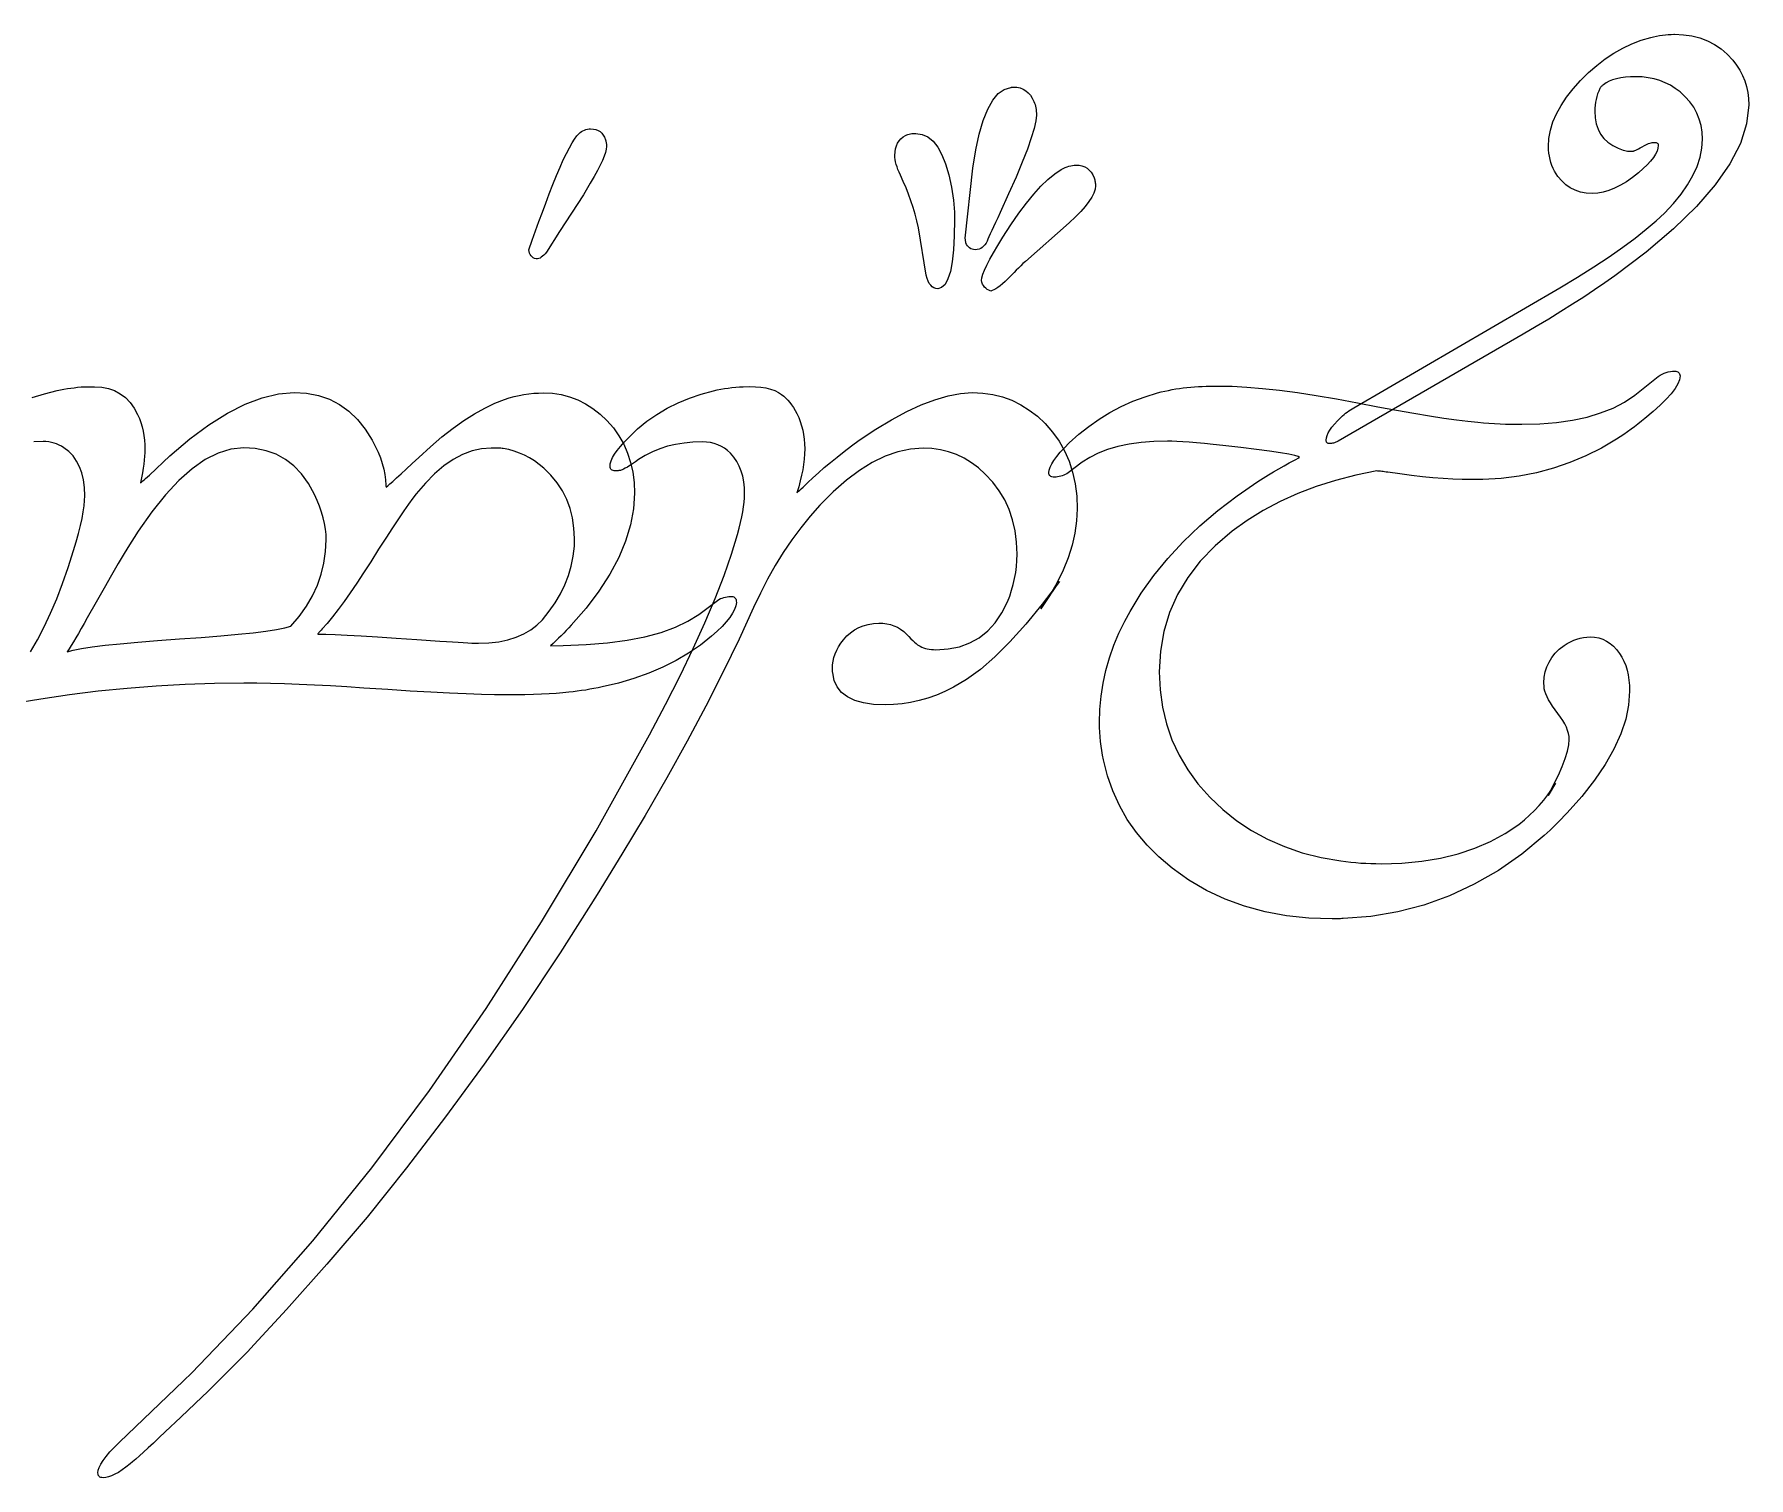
# Model space of a CAD drawing. Extents: x -35 to 35, y -2.4 to 2.4.
# Drawn here: x 30.015 to 35.008, y -2.443 to 1.762 of the extents above; entities that cross this region are included whole.
import ezdxf

# ---------------------------------------------------------------- set-up
doc = ezdxf.new("R2010")
doc.units = 0
doc.layers.add('INSCRIPTION', color=7, linetype='CONTINUOUS')

msp = doc.modelspace()

# ---------------------------------------------------------------- linework, layer by layer
at = {"layer": 'INSCRIPTION'}
for points in [[(34.4248, 1.4349), (34.4263, 1.4585), (34.4307, 1.4823), (34.438, 1.5062), (34.4482, 1.5301), (34.4614, 1.5542), (34.4774, 1.5783), (34.4964, 1.6026), (34.5184, 1.6269), (34.5416, 1.65), (34.5654, 1.671), (34.59, 1.6898), (34.6151, 1.7066), (34.641, 1.7213), (34.6675, 1.7338), (34.6947, 1.7443), (34.7225, 1.7526), (34.7312, 1.7547), (34.7399, 1.7566), (34.7484, 1.7581), (34.7569, 1.7594), (34.7653, 1.7604), (34.7736, 1.7611), (34.7818, 1.7615), (34.7898, 1.7617), (34.7919, 1.7617), (34.8178, 1.7605), (34.8424, 1.757), (34.8657, 1.7511), (34.8876, 1.7428), (34.9082, 1.7322), (34.9274, 1.7192), (34.9453, 1.7039), (34.9618, 1.6863), (34.9726, 1.6719), (34.982, 1.657), (34.99, 1.6416), (34.9965, 1.6257), (35.0015, 1.6092), (35.0052, 1.5922), (35.0073, 1.5746), (35.008, 1.5565), (35.0019, 1.5012), (34.9837, 1.4439), (34.9532, 1.3846), (34.9105, 1.3233), (34.8556, 1.2599), (34.7886, 1.1946), (34.7093, 1.1272), (34.6179, 1.0578), (34.5891, 1.0376), (34.559, 1.017), (34.5276, 0.9962), (34.495, 0.9751), (34.461, 0.9537), (34.4258, 0.9321), (34.3893, 0.9101), (34.3514, 0.8879), (33.8125, 0.5762), (33.8088, 0.5745), (33.8053, 0.5731), (33.802, 0.5719), (33.7989, 0.5709), (33.796, 0.5701), (33.7933, 0.5696), (33.7907, 0.5692), (33.7884, 0.5691), (33.7858, 0.5693), (33.7835, 0.5698), (33.7816, 0.5705), (33.7801, 0.5716), (33.7788, 0.573), (33.778, 0.5748), (33.7775, 0.5768), (33.7773, 0.5792), (33.778, 0.5857), (33.78, 0.5928), (33.7834, 0.6003), (33.7881, 0.6083), (33.7942, 0.6169), (33.8016, 0.6259), (33.8104, 0.6355), (33.8205, 0.6455), (33.8251, 0.6497), (33.8296, 0.6537), (33.8342, 0.6575), (33.8389, 0.6611), (33.8435, 0.6646), (33.8482, 0.6678), (33.853, 0.6708), (33.8577, 0.6737), (34.458, 1.0226), (34.5096, 1.0542), (34.5574, 1.0845), (34.6013, 1.1136), (34.6413, 1.1415), (34.6774, 1.1682), (34.7097, 1.1936), (34.7381, 1.2178), (34.7627, 1.2408), (34.7886, 1.2684), (34.8111, 1.2957), (34.8301, 1.3229), (34.8457, 1.3499), (34.8578, 1.3767), (34.8664, 1.4033), (34.8716, 1.4297), (34.8733, 1.456), (34.8723, 1.4764), (34.8692, 1.4959), (34.8641, 1.5145), (34.857, 1.5322), (34.8478, 1.5489), (34.8365, 1.5648), (34.8233, 1.5797), (34.8079, 1.5937), (34.7943, 1.6041), (34.7799, 1.6131), (34.7649, 1.6207), (34.7491, 1.6269), (34.7327, 1.6318), (34.7156, 1.6352), (34.6977, 1.6373), (34.6792, 1.638), (34.6635, 1.6376), (34.6488, 1.6365), (34.6353, 1.6347), (34.6229, 1.6322), (34.6117, 1.629), (34.6016, 1.625), (34.5926, 1.6203), (34.5847, 1.6149), (34.583, 1.6136), (34.5815, 1.6123), (34.58, 1.6109), (34.5787, 1.6096), (34.5775, 1.6082), (34.5764, 1.6068), (34.5755, 1.6053), (34.5747, 1.6038), (34.5711, 1.5962), (34.5681, 1.5883), (34.5655, 1.5803), (34.5634, 1.5721), (34.5617, 1.5637), (34.5605, 1.5552), (34.5598, 1.5464), (34.5596, 1.5374), (34.5607, 1.5184), (34.5639, 1.5009), (34.5692, 1.4851), (34.5767, 1.4708), (34.5863, 1.4582), (34.598, 1.4471), (34.6119, 1.4377), (34.628, 1.4298), (34.6329, 1.4277), (34.6377, 1.4259), (34.6423, 1.4243), (34.6468, 1.4231), (34.6511, 1.4221), (34.6553, 1.4214), (34.6593, 1.4209), (34.6632, 1.4208), (34.6644, 1.4208), (34.6657, 1.4209), (34.6669, 1.4209), (34.6682, 1.421), (34.6694, 1.4212), (34.6707, 1.4214), (34.672, 1.4216), (34.6732, 1.4218), (34.6746, 1.4221), (34.6767, 1.4228), (34.6795, 1.4241), (34.683, 1.4258), (34.6873, 1.4281), (34.6922, 1.4308), (34.698, 1.4341), (34.7044, 1.4379), (34.7086, 1.44), (34.7126, 1.4418), (34.7165, 1.4434), (34.7202, 1.4447), (34.7238, 1.4457), (34.7272, 1.4464), (34.7304, 1.4468), (34.7335, 1.4469), (34.7361, 1.4468), (34.7384, 1.4464), (34.7403, 1.4457), (34.7418, 1.4447), (34.743, 1.4434), (34.7439, 1.4418), (34.7444, 1.44), (34.7446, 1.4379), (34.7437, 1.4298), (34.741, 1.4212), (34.7365, 1.4121), (34.7303, 1.4024), (34.7222, 1.3922), (34.7124, 1.3815), (34.7007, 1.3703), (34.6873, 1.3585), (34.6693, 1.3443), (34.6517, 1.3321), (34.6344, 1.3217), (34.6174, 1.3132), (34.6007, 1.3066), (34.5843, 1.3019), (34.5683, 1.2991), (34.5525, 1.2981), (34.5348, 1.2991), (34.5182, 1.3021), (34.5027, 1.3072), (34.4884, 1.3142), (34.4753, 1.3233), (34.4634, 1.3343), (34.4526, 1.3474), (34.4429, 1.3625), (34.4387, 1.3709), (34.435, 1.3794), (34.4319, 1.3882), (34.4294, 1.3972), (34.4274, 1.4063), (34.426, 1.4156), (34.4251, 1.4252), (34.4248, 1.4349)], [(32.7557, 1.1342), (32.7509, 1.1345), (32.7465, 1.1355), (32.7424, 1.1371), (32.7388, 1.1392), (32.7357, 1.1421), (32.7329, 1.1455), (32.7305, 1.1496), (32.7285, 1.1543), (32.7281, 1.1559), (32.7277, 1.1574), (32.7273, 1.159), (32.727, 1.1606), (32.7268, 1.1623), (32.7267, 1.1639), (32.7266, 1.1657), (32.7265, 1.1674), (32.7486, 1.3715), (32.7572, 1.4247), (32.7673, 1.4711), (32.7788, 1.5107), (32.7919, 1.5435), (32.8065, 1.5695), (32.8226, 1.5887), (32.8402, 1.6012), (32.8593, 1.6068), (32.86, 1.6071), (32.8608, 1.6073), (32.8617, 1.6074), (32.8625, 1.6076), (32.8634, 1.6077), (32.8643, 1.6078), (32.8653, 1.6078), (32.8663, 1.6078), (32.8765, 1.6072), (32.8859, 1.6052), (32.8946, 1.6019), (32.9025, 1.5973), (32.9097, 1.5913), (32.9161, 1.5841), (32.9217, 1.5755), (32.9266, 1.5656), (32.9283, 1.5612), (32.9297, 1.5567), (32.9309, 1.5521), (32.9319, 1.5472), (32.9327, 1.5423), (32.9332, 1.5371), (32.9336, 1.5318), (32.9337, 1.5264), (32.932, 1.5096), (32.9271, 1.4875), (32.9188, 1.4601), (32.9073, 1.4273), (32.8924, 1.3892), (32.8743, 1.3458), (32.8528, 1.297), (32.8281, 1.2428), (32.8209, 1.2274), (32.8144, 1.2135), (32.8086, 1.2009), (32.8035, 1.1898), (32.799, 1.1801), (32.7953, 1.1717), (32.7922, 1.1648), (32.7899, 1.1594), (32.7869, 1.1535), (32.7836, 1.1484), (32.7799, 1.144), (32.7758, 1.1405), (32.7713, 1.1378), (32.7665, 1.1358), (32.7613, 1.1346), (32.7557, 1.1342)], [(31.4767, 1.1071), (31.4722, 1.1086), (31.4682, 1.1107), (31.4647, 1.1132), (31.4618, 1.1164), (31.4595, 1.12), (31.4576, 1.1242), (31.4563, 1.129), (31.4556, 1.1342), (31.4652, 1.1616), (31.4749, 1.1888), (31.4848, 1.216), (31.4948, 1.2431), (31.5049, 1.27), (31.5151, 1.2969), (31.5255, 1.3237), (31.536, 1.3504), (31.5463, 1.3743), (31.5559, 1.3957), (31.565, 1.4147), (31.5735, 1.4311), (31.5813, 1.4451), (31.5886, 1.4566), (31.5953, 1.4656), (31.6014, 1.4721), (31.6052, 1.4754), (31.6091, 1.4782), (31.6132, 1.4807), (31.6174, 1.4826), (31.6218, 1.4842), (31.6262, 1.4853), (31.6308, 1.4859), (31.6355, 1.4862), (31.6435, 1.4856), (31.6507, 1.4841), (31.6572, 1.4816), (31.6629, 1.4781), (31.668, 1.4736), (31.6723, 1.4681), (31.6759, 1.4615), (31.6788, 1.454), (31.6795, 1.4517), (31.6801, 1.4494), (31.6806, 1.447), (31.681, 1.4447), (31.6814, 1.4423), (31.6816, 1.4398), (31.6818, 1.4374), (31.6818, 1.4349), (31.6811, 1.427), (31.6788, 1.4177), (31.6752, 1.4067), (31.67, 1.3941), (31.6633, 1.38), (31.6552, 1.3644), (31.6456, 1.3471), (31.6345, 1.3283), (31.6144, 1.2941), (31.545, 1.1875), (31.5068, 1.1272), (31.5031, 1.1225), (31.4993, 1.1184), (31.4955, 1.1149), (31.4918, 1.1121), (31.488, 1.1099), (31.4842, 1.1083), (31.4804, 1.1074), (31.4767, 1.1071)], [(32.5214, 1.4087), (32.5219, 1.4189), (32.5234, 1.4282), (32.5258, 1.4367), (32.5292, 1.4444), (32.5336, 1.4513), (32.5389, 1.4574), (32.5453, 1.4626), (32.5526, 1.467), (32.5559, 1.4685), (32.5594, 1.4697), (32.5629, 1.4707), (32.5667, 1.4716), (32.5705, 1.4722), (32.5744, 1.4727), (32.5785, 1.473), (32.5827, 1.4731), (32.6009, 1.4702), (32.6175, 1.4625), (32.6327, 1.4501), (32.6463, 1.4329), (32.6585, 1.4109), (32.6693, 1.3841), (32.6785, 1.3525), (32.6863, 1.3162), (32.6884, 1.3033), (32.6903, 1.2907), (32.6918, 1.2784), (32.6931, 1.2664), (32.6941, 1.2548), (32.6948, 1.2434), (32.6952, 1.2324), (32.6954, 1.2217), (32.6946, 1.1746), (32.6923, 1.1337), (32.6884, 1.0992), (32.683, 1.0709), (32.6761, 1.0489), (32.6676, 1.0332), (32.6576, 1.0237), (32.6461, 1.0206), (32.6403, 1.0212), (32.635, 1.023), (32.6301, 1.0261), (32.6257, 1.0304), (32.6218, 1.0359), (32.6184, 1.0427), (32.6154, 1.0506), (32.6129, 1.0598), (32.5898, 1.1976), (32.5852, 1.2178), (32.5801, 1.2377), (32.5744, 1.2574), (32.5682, 1.2768), (32.5613, 1.2958), (32.554, 1.3146), (32.546, 1.3332), (32.5375, 1.3514), (32.5337, 1.3598), (32.5305, 1.3678), (32.5277, 1.3755), (32.5254, 1.3828), (32.5237, 1.3898), (32.5224, 1.3965), (32.5217, 1.4028), (32.5214, 1.4087)], [(32.7738, 1.0447), (32.7748, 1.0524), (32.7777, 1.0624), (32.7826, 1.0747), (32.7894, 1.0892), (32.7981, 1.1061), (32.8089, 1.1252), (32.8215, 1.1467), (32.8361, 1.1704), (32.8595, 1.2069), (32.8822, 1.2401), (32.9043, 1.2698), (32.9259, 1.2961), (32.9468, 1.319), (32.9672, 1.3386), (32.9869, 1.3547), (33.0061, 1.3675), (33.0118, 1.3706), (33.0174, 1.3732), (33.0228, 1.3755), (33.0282, 1.3773), (33.0334, 1.3787), (33.0385, 1.3798), (33.0435, 1.3804), (33.0483, 1.3806), (33.0577, 1.38), (33.0663, 1.3782), (33.0742, 1.3753), (33.0812, 1.3713), (33.0875, 1.366), (33.093, 1.3596), (33.0977, 1.3521), (33.1016, 1.3434), (33.1025, 1.3406), (33.1033, 1.3378), (33.104, 1.3349), (33.1046, 1.3321), (33.105, 1.3292), (33.1054, 1.3262), (33.1055, 1.3232), (33.1056, 1.3202), (33.1044, 1.3102), (33.1008, 1.2992), (33.0949, 1.2872), (33.0865, 1.2742), (33.0758, 1.2603), (33.0626, 1.2454), (33.0471, 1.2295), (33.0292, 1.2127), (32.9015, 1.1), (32.8945, 1.0935), (32.8878, 1.0871), (32.8812, 1.0807), (32.8748, 1.0744), (32.8687, 1.0681), (32.8627, 1.062), (32.8568, 1.0558), (32.8512, 1.0498), (32.8427, 1.0419), (32.8349, 1.0351), (32.8276, 1.0291), (32.821, 1.0241), (32.8151, 1.0201), (32.8097, 1.017), (32.805, 1.0148), (32.8009, 1.0136), (32.7955, 1.0158), (32.7906, 1.0185), (32.7863, 1.0217), (32.7826, 1.0254), (32.7795, 1.0295), (32.777, 1.0341), (32.7751, 1.0392), (32.7738, 1.0447)], [(34.3474, 0.6254), (34.3996, 0.6268), (34.4487, 0.6307), (34.4945, 0.6373), (34.5372, 0.6465), (34.5767, 0.6584), (34.6131, 0.6729), (34.6462, 0.6901), (34.6762, 0.7099), (34.7446, 0.7652), (34.7504, 0.7687), (34.7562, 0.7718), (34.7621, 0.7744), (34.768, 0.7765), (34.7739, 0.7782), (34.7799, 0.7793), (34.7858, 0.78), (34.7919, 0.7803), (34.7956, 0.7801), (34.7989, 0.7794), (34.8017, 0.7783), (34.8039, 0.7768), (34.8057, 0.7748), (34.8069, 0.7724), (34.8077, 0.7695), (34.8079, 0.7662), (34.8063, 0.7553), (34.8015, 0.743), (34.7935, 0.7295), (34.7823, 0.7147), (34.7679, 0.6986), (34.7503, 0.6812), (34.7294, 0.6625), (34.7054, 0.6425), (34.6955, 0.6343), (34.6855, 0.6263), (34.6754, 0.6185), (34.6652, 0.6109), (34.6548, 0.6034), (34.6443, 0.5961), (34.6337, 0.5891), (34.6229, 0.5822), (34.579, 0.5562), (34.5338, 0.5334), (34.4871, 0.5138), (34.4392, 0.4975), (34.3899, 0.4844), (34.3392, 0.4745), (34.2872, 0.4679), (34.2338, 0.4645), (34.2295, 0.4645), (34.2252, 0.4645), (34.2208, 0.4645), (34.2165, 0.4645), (34.212, 0.4645), (34.2076, 0.4645), (34.2031, 0.4645), (34.1986, 0.4645), (34.1731, 0.4649), (34.1462, 0.4659), (34.118, 0.4675), (34.0885, 0.4698), (34.0577, 0.4728), (34.0255, 0.4764), (33.9921, 0.4807), (33.9573, 0.4857), (33.9524, 0.4864), (33.9477, 0.487), (33.9433, 0.4876), (33.9392, 0.4882), (33.9353, 0.4886), (33.9316, 0.4891), (33.9282, 0.4894), (33.9251, 0.4897), (33.8638, 0.4773), (33.8049, 0.4621), (33.7485, 0.4442), (33.6946, 0.4236), (33.6432, 0.4002), (33.5942, 0.3741), (33.5478, 0.3453), (33.5038, 0.3137), (33.4541, 0.2715), (33.411, 0.2267), (33.3745, 0.1793), (33.3447, 0.1295), (33.3215, 0.077), (33.3049, 0.0221), (33.2949, -0.0355), (33.2916, -0.0955), (33.2939, -0.1479), (33.3008, -0.1983), (33.3123, -0.2468), (33.3283, -0.2934), (33.349, -0.338), (33.3742, -0.3808), (33.404, -0.4216), (33.4384, -0.4605), (33.4763, -0.4969), (33.517, -0.5295), (33.5605, -0.5583), (33.6069, -0.5835), (33.656, -0.6048), (33.708, -0.6225), (33.7629, -0.6364), (33.8205, -0.6465), (33.8349, -0.6484), (33.8493, -0.6501), (33.8638, -0.6514), (33.8783, -0.6526), (33.893, -0.6535), (33.9076, -0.6541), (33.9224, -0.6545), (33.9372, -0.6546), (33.998, -0.6528), (34.0558, -0.6474), (34.1105, -0.6385), (34.1622, -0.6259), (34.2108, -0.6098), (34.2564, -0.5901), (34.2989, -0.5668), (34.3384, -0.54), (34.3546, -0.5271), (34.3699, -0.5136), (34.3845, -0.4996), (34.3982, -0.4849), (34.4111, -0.4697), (34.4232, -0.4538), (34.4345, -0.4374), (34.445, -0.4203), (34.4236, -0.4563), (34.4399, -0.4253), (34.4538, -0.3969), (34.4651, -0.371), (34.4739, -0.3477), (34.4801, -0.3268), (34.4839, -0.3084), (34.4852, -0.2926), (34.4847, -0.2842), (34.4831, -0.2754), (34.4805, -0.2664), (34.4769, -0.2572), (34.4722, -0.2476), (34.4665, -0.2377), (34.4598, -0.2276), (34.452, -0.2172), (34.4439, -0.2064), (34.4367, -0.1961), (34.4305, -0.1863), (34.4251, -0.177), (34.4206, -0.1682), (34.4171, -0.1599), (34.4145, -0.1521), (34.4128, -0.1448), (34.4125, -0.1428), (34.4123, -0.1407), (34.4122, -0.1386), (34.412, -0.1365), (34.4119, -0.1343), (34.4118, -0.1322), (34.4118, -0.1299), (34.4118, -0.1277), (34.4127, -0.1115), (34.4154, -0.096), (34.42, -0.0813), (34.4264, -0.0674), (34.4346, -0.0542), (34.4446, -0.0417), (34.4564, -0.03), (34.4701, -0.0191), (34.4794, -0.0132), (34.4888, -0.0081), (34.4983, -0.0038), (34.5078, -0.0003), (34.5174, 0.0025), (34.527, 0.0045), (34.5367, 0.0056), (34.5465, 0.006), (34.5593, 0.0053), (34.5715, 0.003), (34.583, -0.0008), (34.594, -0.006), (34.6044, -0.0128), (34.6142, -0.0211), (34.6234, -0.0309), (34.632, -0.0422), (34.6388, -0.0532), (34.6447, -0.0649), (34.6498, -0.0774), (34.6539, -0.0907), (34.657, -0.1048), (34.6593, -0.1197), (34.6607, -0.1354), (34.6611, -0.1518), (34.6583, -0.1924), (34.6498, -0.234), (34.6355, -0.2767), (34.6156, -0.3205), (34.59, -0.3654), (34.5588, -0.4114), (34.5218, -0.4586), (34.4791, -0.5068), (34.4708, -0.5155), (34.4626, -0.5241), (34.4543, -0.5325), (34.446, -0.5407), (34.4377, -0.5488), (34.4294, -0.5567), (34.4211, -0.5645), (34.4128, -0.5721), (34.3469, -0.6265), (34.2789, -0.674), (34.2087, -0.7146), (34.1365, -0.7484), (34.0622, -0.7752), (33.9857, -0.7952), (33.9072, -0.8083), (33.8266, -0.8145), (33.8228, -0.8147), (33.819, -0.8149), (33.8151, -0.8151), (33.8112, -0.8152), (33.8073, -0.8153), (33.8034, -0.8154), (33.7994, -0.8155), (33.7954, -0.8155), (33.7274, -0.8132), (33.6622, -0.8062), (33.5997, -0.7947), (33.54, -0.7785), (33.4831, -0.7577), (33.4289, -0.7323), (33.3775, -0.7023), (33.3288, -0.6677), (33.2905, -0.635), (33.256, -0.6004), (33.2253, -0.5639), (33.1984, -0.5254), (33.1753, -0.4849), (33.1559, -0.4426), (33.1404, -0.3982), (33.1287, -0.3519), (33.1261, -0.3386), (33.1239, -0.3252), (33.122, -0.3118), (33.1204, -0.2984), (33.1192, -0.2849), (33.1184, -0.2714), (33.1178, -0.2579), (33.1177, -0.2443), (33.1188, -0.2052), (33.1223, -0.1666), (33.128, -0.1286), (33.136, -0.0913), (33.1463, -0.0545), (33.159, -0.0183), (33.1739, 0.0173), (33.1911, 0.0523), (33.2062, 0.0804), (33.239, 0.1336), (33.2758, 0.1851), (33.3165, 0.2349), (33.361, 0.2831), (33.4095, 0.3295), (33.4618, 0.3742), (33.5181, 0.4172), (33.5782, 0.4585), (33.5937, 0.4684), (33.6092, 0.478), (33.6245, 0.4873), (33.6398, 0.4962), (33.6549, 0.5049), (33.67, 0.5132), (33.685, 0.5212), (33.6999, 0.5289), (33.6964, 0.5317), (33.6859, 0.5349), (33.6685, 0.5386), (33.6441, 0.5427), (33.6127, 0.5474), (33.5743, 0.5525), (33.529, 0.558), (33.4766, 0.5641), (33.4488, 0.5669), (33.4232, 0.5694), (33.3998, 0.5714), (33.3786, 0.5731), (33.3596, 0.5745), (33.3428, 0.5754), (33.3282, 0.576), (33.3158, 0.5762), (33.2758, 0.5752), (33.2383, 0.5723), (33.2034, 0.5675), (33.171, 0.5608), (33.1411, 0.5522), (33.1137, 0.5417), (33.0888, 0.5292), (33.0664, 0.5148), (33.0222, 0.4816), (33.0178, 0.4793), (33.0135, 0.4772), (33.009, 0.4755), (33.0046, 0.4741), (33, 0.473), (32.9954, 0.4722), (32.9907, 0.4717), (32.986, 0.4716), (32.9822, 0.4718), (32.9789, 0.4724), (32.9761, 0.4734), (32.9739, 0.4749), (32.9721, 0.4767), (32.9709, 0.4789), (32.9701, 0.4816), (32.9699, 0.4847), (32.9708, 0.4922), (32.9736, 0.5006), (32.9782, 0.51), (32.9847, 0.5204), (32.993, 0.5316), (33.0032, 0.5439), (33.0153, 0.557), (33.0292, 0.5711), (33.057, 0.5963), (33.086, 0.6195), (33.1163, 0.6407), (33.1478, 0.6599), (33.1806, 0.6771), (33.2147, 0.6924), (33.25, 0.7056), (33.2866, 0.7169), (33.2972, 0.7196), (33.3078, 0.7221), (33.3184, 0.7244), (33.3291, 0.7265), (33.3398, 0.7284), (33.3505, 0.7301), (33.3613, 0.7317), (33.3721, 0.733), (33.383, 0.734), (33.394, 0.7348), (33.4052, 0.7355), (33.4166, 0.736), (33.4281, 0.7365), (33.4398, 0.7368), (33.4516, 0.737), (33.4636, 0.737), (33.5033, 0.7363), (33.5462, 0.734), (33.5922, 0.7301), (33.6413, 0.7247), (33.6935, 0.7178), (33.7488, 0.7093), (33.8073, 0.6993), (33.8688, 0.6878), (33.9277, 0.6766), (33.9823, 0.6665), (34.0325, 0.6577), (34.0784, 0.6501), (34.12, 0.6436), (34.1573, 0.6384), (34.1902, 0.6343), (34.2187, 0.6315), (34.2352, 0.6301), (34.2516, 0.6288), (34.2679, 0.6278), (34.2841, 0.6269), (34.3001, 0.6263), (34.316, 0.6258), (34.3318, 0.6255), (34.3474, 0.6254)], [(31.6919, 0.5028), (31.6927, 0.5105), (31.6952, 0.519), (31.6995, 0.5283), (31.7054, 0.5385), (31.7131, 0.5494), (31.7224, 0.5612), (31.7334, 0.5738), (31.7462, 0.5872), (31.772, 0.6118), (31.7993, 0.6342), (31.8281, 0.6544), (31.8583, 0.6724), (31.8899, 0.6883), (31.923, 0.702), (31.9575, 0.7136), (31.9935, 0.723), (32.0041, 0.7254), (32.0147, 0.7275), (32.0255, 0.7294), (32.0362, 0.731), (32.0471, 0.7324), (32.058, 0.7335), (32.069, 0.7344), (32.08, 0.735), (32.0984, 0.7356), (32.1156, 0.7351), (32.1315, 0.7337), (32.1461, 0.7313), (32.1594, 0.7279), (32.1714, 0.7235), (32.1822, 0.7182), (32.1916, 0.7119), (32.1978, 0.7071), (32.2038, 0.7017), (32.2096, 0.6956), (32.2152, 0.689), (32.2207, 0.6818), (32.2259, 0.674), (32.231, 0.6656), (32.2358, 0.6566), (32.2413, 0.6451), (32.246, 0.6332), (32.2499, 0.621), (32.2532, 0.6083), (32.2557, 0.5953), (32.2575, 0.5819), (32.2586, 0.5682), (32.259, 0.554), (32.2586, 0.5393), (32.2575, 0.5242), (32.2557, 0.5087), (32.2532, 0.493), (32.2499, 0.4768), (32.246, 0.4603), (32.2413, 0.4435), (32.2358, 0.4263), (32.2366, 0.4268), (32.2382, 0.4282), (32.2408, 0.4304), (32.2444, 0.4336), (32.2489, 0.4377), (32.2543, 0.4427), (32.2607, 0.4487), (32.268, 0.4555), (32.2829, 0.4697), (32.2989, 0.4843), (32.3159, 0.4993), (32.3341, 0.5146), (32.3534, 0.5302), (32.3738, 0.5462), (32.3953, 0.5625), (32.4178, 0.5792), (32.4659, 0.611), (32.5119, 0.6388), (32.556, 0.6623), (32.5981, 0.6817), (32.6382, 0.697), (32.6763, 0.7081), (32.7125, 0.7151), (32.7466, 0.7179), (32.7772, 0.7165), (32.8067, 0.7123), (32.8349, 0.7052), (32.862, 0.6953), (32.888, 0.6826), (32.9127, 0.667), (32.9364, 0.6487), (32.9588, 0.6274), (32.9807, 0.6027), (32.9997, 0.5761), (33.0158, 0.5477), (33.0289, 0.5176), (33.0392, 0.4856), (33.0465, 0.4519), (33.0509, 0.4164), (33.0523, 0.3791), (33.0507, 0.3442), (33.0457, 0.3088), (33.0375, 0.273), (33.0259, 0.2368), (33.0111, 0.2001), (32.9929, 0.163), (32.9715, 0.1255), (32.9467, 0.0875), (33.0005, 0.1675), (32.9506, 0.1019), (32.9027, 0.0434), (32.8567, -0.0078), (32.8127, -0.0518), (32.7706, -0.0887), (32.7305, -0.1183), (32.6923, -0.1408), (32.6672, -0.1528), (32.6422, -0.1632), (32.6172, -0.172), (32.5923, -0.1792), (32.5674, -0.1848), (32.5426, -0.1888), (32.5179, -0.1913), (32.4932, -0.1921), (32.4594, -0.1906), (32.4298, -0.1862), (32.4044, -0.1789), (32.3831, -0.1687), (32.3661, -0.1555), (32.3534, -0.1395), (32.3448, -0.1205), (32.3404, -0.0985), (32.3402, -0.097), (32.34, -0.0955), (32.3398, -0.094), (32.3397, -0.0925), (32.3395, -0.091), (32.3395, -0.0895), (32.3394, -0.088), (32.3394, -0.0865), (32.3399, -0.0755), (32.3414, -0.0646), (32.3439, -0.0539), (32.3474, -0.0432), (32.352, -0.0327), (32.3575, -0.0224), (32.364, -0.0121), (32.3716, -0.002), (32.3813, 0.0089), (32.392, 0.0184), (32.4036, 0.0265), (32.4161, 0.0332), (32.4295, 0.0385), (32.4438, 0.0425), (32.459, 0.0451), (32.4751, 0.0463), (32.4867, 0.046), (32.4979, 0.0446), (32.5086, 0.0422), (32.5189, 0.0387), (32.5287, 0.0342), (32.5381, 0.0285), (32.5471, 0.0218), (32.5556, 0.0141), (32.5621, 0.0071), (32.5682, 0.0009), (32.5738, -0.0045), (32.579, -0.0093), (32.5836, -0.0133), (32.5878, -0.0167), (32.5916, -0.0192), (32.5948, -0.0211), (32.5997, -0.0235), (32.6049, -0.0255), (32.6103, -0.0272), (32.6159, -0.0287), (32.6218, -0.0298), (32.628, -0.0305), (32.6344, -0.031), (32.6411, -0.0312), (32.6766, -0.029), (32.7095, -0.0224), (32.7396, -0.0115), (32.767, 0.0038), (32.7917, 0.0234), (32.8136, 0.0474), (32.8328, 0.0758), (32.8492, 0.1086), (32.8558, 0.1251), (32.8615, 0.1418), (32.8664, 0.1587), (32.8703, 0.176), (32.8734, 0.1934), (32.8756, 0.2112), (32.8769, 0.2291), (32.8774, 0.2474), (32.8759, 0.2822), (32.8716, 0.3155), (32.8643, 0.3471), (32.8542, 0.3771), (32.8412, 0.4054), (32.8253, 0.4321), (32.8065, 0.4572), (32.7848, 0.4806), (32.7651, 0.4983), (32.7445, 0.5136), (32.7231, 0.5266), (32.7009, 0.5372), (32.6779, 0.5454), (32.654, 0.5513), (32.6293, 0.5549), (32.6039, 0.5561), (32.5673, 0.5535), (32.5304, 0.5457), (32.4932, 0.5327), (32.4558, 0.5146), (32.4181, 0.4912), (32.3801, 0.4627), (32.3418, 0.429), (32.3032, 0.3901), (32.2747, 0.3578), (32.2474, 0.324), (32.2214, 0.2888), (32.1966, 0.2521), (32.1731, 0.2141), (32.1509, 0.1746), (32.1299, 0.1338), (32.1101, 0.0915), (32.0681, -0.0005), (32.0217, -0.0961), (31.9712, -0.1952), (31.9163, -0.2979), (31.8573, -0.4041), (31.794, -0.5139), (31.7264, -0.6272), (31.6546, -0.7441), (31.5464, -0.9143), (31.4367, -1.0791), (31.3257, -1.2385), (31.2132, -1.3924), (31.0994, -1.5409), (30.9842, -1.6839), (30.8676, -1.8215), (30.7497, -1.9537), (30.6552, -2.0553), (30.6357, -2.0762), (30.6126, -2.1002), (30.5858, -2.1273), (30.5554, -2.1576), (30.5212, -2.1909), (30.4834, -2.2274), (30.4419, -2.267), (30.3967, -2.3097), (30.3786, -2.3267), (30.3621, -2.3423), (30.347, -2.3563), (30.3334, -2.3687), (30.3213, -2.3797), (30.3108, -2.389), (30.3017, -2.3969), (30.2942, -2.4032), (30.2822, -2.4126), (30.2708, -2.4208), (30.2601, -2.4277), (30.2499, -2.4333), (30.2405, -2.4377), (30.2316, -2.4409), (30.2234, -2.4428), (30.2158, -2.4434), (30.2122, -2.4432), (30.2092, -2.4425), (30.2066, -2.4414), (30.2044, -2.4399), (30.2028, -2.4379), (30.2016, -2.4355), (30.2009, -2.4326), (30.2007, -2.4293), (30.2016, -2.4218), (30.2046, -2.4132), (30.2094, -2.4035), (30.2163, -2.3929), (30.225, -2.3812), (30.2357, -2.3684), (30.2484, -2.3547), (30.263, -2.3398), (30.45, -2.1609), (30.4742, -2.1377), (30.652, -1.9521), (30.8267, -1.7531), (30.9981, -1.5408), (31.1662, -1.3152), (31.3311, -1.0763), (31.4928, -0.824), (31.6513, -0.5584), (31.8065, -0.2795), (31.8532, -0.1912), (31.8957, -0.1073), (31.934, -0.0277), (31.9681, 0.0475), (31.9981, 0.1184), (32.0239, 0.1848), (32.0455, 0.2469), (32.0629, 0.3047), (32.0678, 0.3226), (32.0721, 0.3396), (32.0758, 0.3556), (32.0787, 0.3708), (32.081, 0.385), (32.0827, 0.3984), (32.0837, 0.4108), (32.084, 0.4223), (32.0834, 0.4404), (32.0814, 0.4576), (32.0782, 0.4739), (32.0737, 0.4892), (32.0679, 0.5035), (32.0608, 0.517), (32.0524, 0.5294), (32.0428, 0.541), (32.0345, 0.5487), (32.0256, 0.5555), (32.0161, 0.5612), (32.0061, 0.5659), (31.9955, 0.5695), (31.9843, 0.5721), (31.9726, 0.5736), (31.9603, 0.5741), (31.9335, 0.5733), (31.9077, 0.5709), (31.8829, 0.5669), (31.8593, 0.5613), (31.8367, 0.5541), (31.8152, 0.5453), (31.7947, 0.5349), (31.7753, 0.5229), (31.7657, 0.5162), (31.757, 0.5104), (31.7492, 0.5053), (31.7424, 0.501), (31.7364, 0.4975), (31.7314, 0.4948), (31.7272, 0.4928), (31.724, 0.4917), (31.722, 0.4912), (31.72, 0.4908), (31.718, 0.4905), (31.716, 0.4902), (31.714, 0.49), (31.712, 0.4898), (31.71, 0.4897), (31.7079, 0.4897), (31.7042, 0.4899), (31.7009, 0.4905), (31.6981, 0.4915), (31.6959, 0.493), (31.6941, 0.4948), (31.6929, 0.497), (31.6921, 0.4997), (31.6919, 0.5028)], [(30.8653, 0.2886), (30.8648, 0.3043), (30.8632, 0.3203), (30.8605, 0.3365), (30.8568, 0.3529), (30.852, 0.3697), (30.8461, 0.3866), (30.8391, 0.4038), (30.8311, 0.4213), (30.8134, 0.4531), (30.7934, 0.4807), (30.771, 0.504), (30.7464, 0.5231), (30.7195, 0.538), (30.6903, 0.5486), (30.6588, 0.5549), (30.625, 0.5571), (30.5881, 0.5533), (30.5507, 0.5418), (30.5129, 0.5228), (30.4747, 0.4962), (30.436, 0.462), (30.3969, 0.4202), (30.3573, 0.3708), (30.3173, 0.3137), (30.306, 0.2961), (30.2926, 0.2746), (30.2772, 0.249), (30.2597, 0.2195), (30.2402, 0.1859), (30.2187, 0.1484), (30.1951, 0.1069), (30.1695, 0.0613), (30.1605, 0.0453), (30.1519, 0.0303), (30.1439, 0.0164), (30.1363, 0.0035), (30.1293, -0.0083), (30.1227, -0.019), (30.1167, -0.0286), (30.1112, -0.0372), (30.1288, -0.0324), (30.1531, -0.0277), (30.184, -0.023), (30.2215, -0.0184), (30.2657, -0.0137), (30.3165, -0.0091), (30.3739, -0.0045), (30.438, 0), (30.5013, 0.0045), (30.5582, 0.0091), (30.6086, 0.0137), (30.6524, 0.0184), (30.6897, 0.023), (30.7206, 0.0277), (30.7449, 0.0324), (30.7628, 0.0372), (30.7868, 0.066), (30.8076, 0.0955), (30.8253, 0.1258), (30.8397, 0.1569), (30.8509, 0.1887), (30.8589, 0.2212), (30.8637, 0.2545), (30.8653, 0.2886)], [(30.8422, 0.0141), (30.8638, 0.0138), (30.8918, 0.0128), (30.9264, 0.0112), (30.9674, 0.009), (31.0149, 0.0062), (31.0688, 0.0028), (31.1292, -0.0013), (31.1961, -0.006), (31.2153, -0.0074), (31.233, -0.0087), (31.2492, -0.0097), (31.264, -0.0106), (31.2774, -0.0112), (31.2893, -0.0117), (31.2997, -0.012), (31.3088, -0.0121), (31.3394, -0.011), (31.3679, -0.0078), (31.3943, -0.0025), (31.4186, 0.005), (31.4408, 0.0146), (31.4609, 0.0264), (31.4789, 0.0403), (31.4948, 0.0563), (31.5147, 0.0806), (31.5323, 0.1055), (31.5475, 0.1312), (31.5604, 0.1576), (31.5709, 0.1847), (31.579, 0.2126), (31.5848, 0.2412), (31.5883, 0.2705), (31.5883, 0.2926), (31.5869, 0.3233), (31.5827, 0.3526), (31.5757, 0.3804), (31.5659, 0.4067), (31.5533, 0.4316), (31.5379, 0.4551), (31.5198, 0.4771), (31.4988, 0.4977), (31.4853, 0.5087), (31.4715, 0.5187), (31.4573, 0.5275), (31.4427, 0.5352), (31.4279, 0.5418), (31.4126, 0.5473), (31.3971, 0.5517), (31.3811, 0.555), (31.3775, 0.5553), (31.3737, 0.5555), (31.3696, 0.5557), (31.3653, 0.5558), (31.3608, 0.5559), (31.3561, 0.556), (31.3511, 0.556), (31.346, 0.5561), (31.3179, 0.554), (31.2901, 0.5478), (31.2625, 0.5374), (31.2351, 0.5229), (31.2079, 0.5042), (31.181, 0.4814), (31.1543, 0.4544), (31.1278, 0.4233), (31.1173, 0.4099), (31.1051, 0.3932), (31.0912, 0.3733), (31.0755, 0.3502), (31.058, 0.3238), (31.0388, 0.2942), (31.0178, 0.2613), (30.995, 0.2252), (30.9743, 0.1927), (30.9545, 0.1625), (30.9355, 0.1345), (30.9174, 0.1088), (30.9001, 0.0855), (30.8836, 0.0644), (30.868, 0.0456), (30.8533, 0.0292), (30.8504, 0.0261), (30.848, 0.0233), (30.8459, 0.0209), (30.8442, 0.0189), (30.8429, 0.0171), (30.8419, 0.0158), (30.8414, 0.0148), (30.8412, 0.0141), (30.8422, 0.0141)]]:
    msp.add_lwpolyline(points, close=True, dxfattribs=at)
for points in [[(30.0091, 0.7031), (30.0448, 0.7146), (30.082, 0.724), (30.0918, 0.7259), (30.1017, 0.7277), (30.1116, 0.7293), (30.1215, 0.7308), (30.1314, 0.7321), (30.1414, 0.7332), (30.1514, 0.7342), (30.1615, 0.735), (30.1906, 0.735), (30.2117, 0.7338), (30.2313, 0.7299), (30.2493, 0.7236), (30.2658, 0.7147), (30.2807, 0.7032), (30.2941, 0.6892), (30.306, 0.6727), (30.3163, 0.6536), (30.3213, 0.6423), (30.3255, 0.6306), (30.3292, 0.6184), (30.3321, 0.6058), (30.3345, 0.5928), (30.3361, 0.5793), (30.3371, 0.5654), (30.3374, 0.551), (30.3372, 0.542), (30.3366, 0.5322), (30.3356, 0.5214), (30.3342, 0.5098), (30.3323, 0.4973), (30.3301, 0.4839), (30.3274, 0.4696), (30.3244, 0.4545), (30.325, 0.4549), (30.3264, 0.4559), (30.3285, 0.4577), (30.3314, 0.4603), (30.335, 0.4635), (30.3394, 0.4675), (30.3446, 0.4722), (30.3505, 0.4776), (30.4103, 0.5339), (30.4681, 0.5828), (30.5238, 0.6241), (30.5775, 0.6579), (30.6291, 0.6841), (30.6787, 0.7029), (30.7263, 0.7142), (30.7718, 0.7179), (30.8083, 0.7158), (30.8426, 0.7093), (30.8745, 0.6984), (30.904, 0.6832), (30.9313, 0.6637), (30.9562, 0.6399), (30.9788, 0.6117), (30.9991, 0.5792), (31.0083, 0.5617), (31.0163, 0.5446), (31.0231, 0.5278), (31.0287, 0.5113), (31.0331, 0.4951), (31.0364, 0.4793), (31.0384, 0.4637), (31.0393, 0.4485), (31.0393, 0.4477), (31.0393, 0.447), (31.0394, 0.4462), (31.0395, 0.4454), (31.0397, 0.4447), (31.0398, 0.4439), (31.04, 0.4432), (31.0403, 0.4424), (31.0446, 0.446), (31.0511, 0.4516), (31.0597, 0.4593), (31.0704, 0.4691), (31.0833, 0.4809), (31.0983, 0.4948), (31.1155, 0.5108), (31.1348, 0.5289), (31.169, 0.5601), (31.2024, 0.5885), (31.2349, 0.6139), (31.2665, 0.6365), (31.2973, 0.6562), (31.3271, 0.6729), (31.3561, 0.6868), (31.3842, 0.6978), (31.3985, 0.7023), (31.4128, 0.7062), (31.427, 0.7095), (31.4412, 0.7122), (31.4554, 0.7142), (31.4696, 0.7157), (31.4837, 0.7166), (31.4978, 0.7169), (31.5242, 0.7157), (31.5497, 0.7119), (31.5742, 0.7056), (31.5978, 0.6968), (31.6205, 0.6855), (31.6422, 0.6717), (31.663, 0.6553), (31.6828, 0.6365), (31.7017, 0.6147), (31.718, 0.5916), (31.7318, 0.5672), (31.7431, 0.5415), (31.7519, 0.5144), (31.7582, 0.486), (31.762, 0.4563), (31.7632, 0.4253), (31.7604, 0.3791), (31.7517, 0.3323), (31.7374, 0.2849), (31.7172, 0.2371), (31.6914, 0.1886), (31.6597, 0.1397), (31.6224, 0.0902), (31.5792, 0.0402), (31.5719, 0.0325), (31.5645, 0.0248), (31.5571, 0.0171), (31.5496, 0.0096), (31.542, 0.002), (31.5344, -0.0054), (31.5267, -0.0128), (31.5189, -0.0201), (31.5551, -0.0191), (31.6224, -0.0164), (31.6846, -0.0112), (31.7417, -0.0036), (31.7937, 0.0065), (31.8405, 0.0191), (31.8822, 0.0341), (31.9188, 0.0515), (31.9503, 0.0714), (32.0046, 0.1126), (32.0091, 0.1152), (32.0137, 0.1175), (32.0184, 0.1194), (32.0232, 0.1209), (32.028, 0.1221), (32.0328, 0.123), (32.0378, 0.1235), (32.0428, 0.1237), (32.0468, 0.1237), (32.0499, 0.1234), (32.0525, 0.1226), (32.0548, 0.1213), (32.0566, 0.1194), (32.058, 0.117), (32.0591, 0.1141), (32.0597, 0.1106), (32.0599, 0.1066), (32.0583, 0.0967), (32.0546, 0.0861), (32.0487, 0.0748), (32.0408, 0.0628), (32.0306, 0.0502), (32.0184, 0.0368), (32.004, 0.0228), (31.9875, 0.008), (31.9552, -0.0176), (31.9208, -0.0412), (31.8842, -0.0627), (31.8454, -0.0822), (31.8045, -0.0997), (31.7614, -0.1151), (31.7162, -0.1284), (31.6687, -0.1398), (31.6569, -0.1422), (31.645, -0.1445), (31.633, -0.1466), (31.621, -0.1486), (31.6089, -0.1504), (31.5967, -0.152), (31.5845, -0.1535), (31.5722, -0.1548), (31.5546, -0.1567), (31.5355, -0.1584), (31.5149, -0.1598), (31.4928, -0.1609), (31.4691, -0.1618), (31.444, -0.1624), (31.4173, -0.1628), (31.3892, -0.1629), (31.3559, -0.1626), (31.3173, -0.1616), (31.2734, -0.1601), (31.2243, -0.1579), (31.1699, -0.155), (31.1102, -0.1516), (31.0452, -0.1475), (30.9749, -0.1428), (30.9255, -0.1395), (30.8776, -0.1366), (30.8314, -0.1342), (30.7869, -0.1322), (30.744, -0.1307), (30.7027, -0.1296), (30.663, -0.1289), (30.625, -0.1287), (30.5399, -0.1296), (30.455, -0.1325), (30.3703, -0.1372), (30.2859, -0.1438), (30.2017, -0.1523), (30.1177, -0.1626), (30.0339, -0.1749), (29.9503, -0.189)], [(30.0045, -0.0375), (30.0246, -0.0024), (30.044, 0.0351), (30.0627, 0.0749), (30.0805, 0.117), (30.0975, 0.1615), (30.1138, 0.2083), (30.1293, 0.2574), (30.1371, 0.2834), (30.1438, 0.3078), (30.1495, 0.3303), (30.1542, 0.3512), (30.1578, 0.3703), (30.1604, 0.3877), (30.1619, 0.4034), (30.1625, 0.4173), (30.1615, 0.4412), (30.1586, 0.4634), (30.1538, 0.4836), (30.1471, 0.502), (30.1385, 0.5185), (30.128, 0.5332), (30.1155, 0.5461), (30.1011, 0.5571), (30.0945, 0.5613), (30.0876, 0.565), (30.0804, 0.5681), (30.073, 0.5706), (30.0653, 0.5726), (30.0574, 0.574), (30.0492, 0.5749), (30.0408, 0.5752), (30.0139, 0.5743)]]:
    msp.add_lwpolyline(points, dxfattribs=at)

doc.saveas('drawing.dxf')
